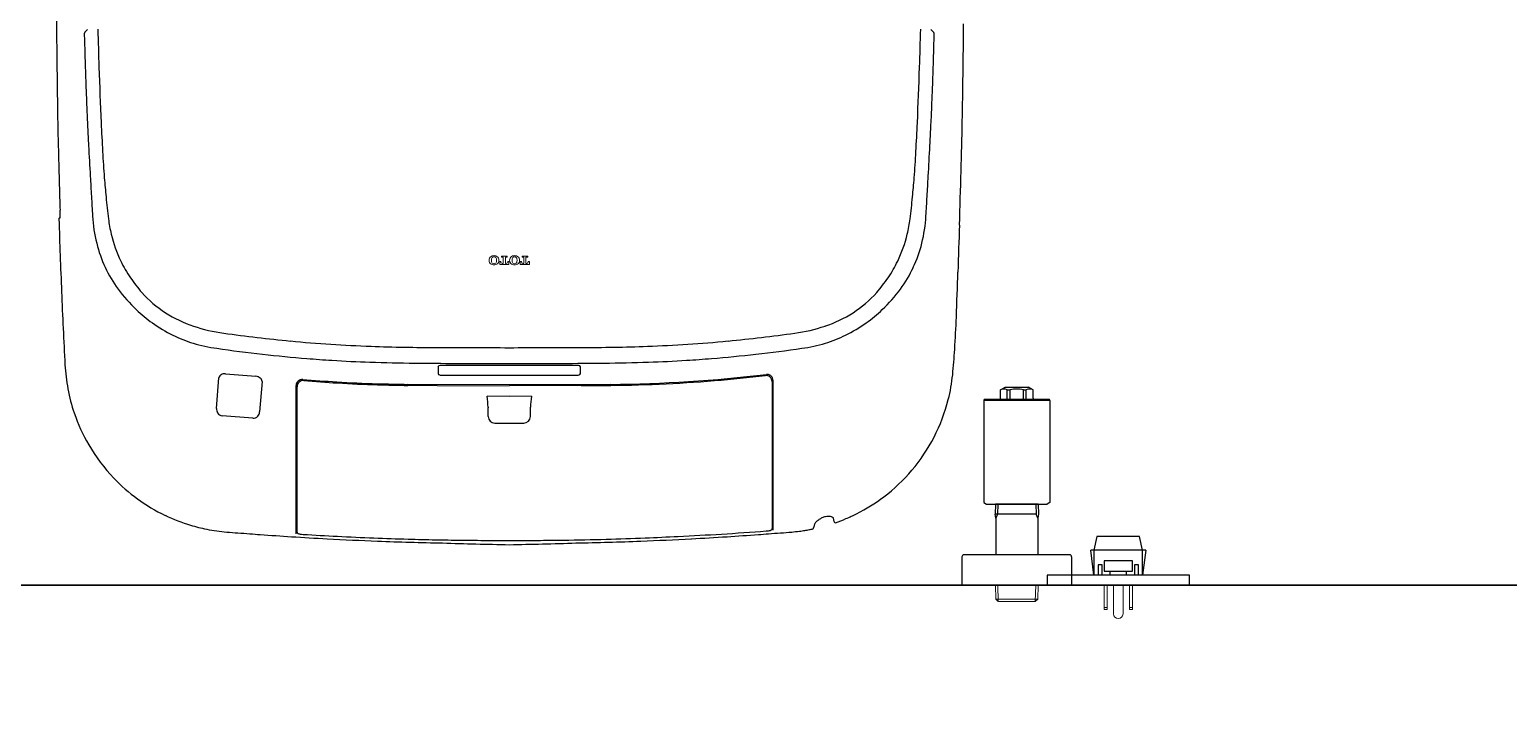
# Model space of a CAD drawing. Header units: centimetres. Extents: x -2363 to 10982, y -15317 to 6533.
# Drawn here: x -535.6 to -462.8, y 3466.3 to 3499.5 of the extents above; entities that cross this region are included whole.
import ezdxf

# ---------------------------------------------------------------- set-up
doc = ezdxf.new("R2010")
doc.units = ezdxf.units.CM
doc.header["$MEASUREMENT"] = 0
for name, color, linetype in [('00_Toilets', 4, 'Continuous'), ('00_Walls', 6, 'Continuous'), ('01_Toilets_Details', 8, 'Continuous')]:
    doc.layers.add(name, color=color, linetype=linetype)

msp = doc.modelspace()

# ---------------------------------------------------------------- linework, layer by layer
at = {"layer": '00_Toilets'}
msp.add_lwpolyline([(-315.486, 3692.15), (-405.486, 3692.149), (-405.486, 3682.157), (-565.486, 3682.157), (-565.486, 3472.157), (-315.486, 3472.157)], close=True, dxfattribs=at)
at = {"layer": '00_Walls'}
msp.add_lwpolyline([(-405.486, 3692.147), (-565.868, 3692.147), (-565.906, 3757.167), (-585.906, 3757.167), (-585.486, 3047.147), (-565.486, 3047.147), (-565.732, 3462.157), (224.514, 3462.157), (224.514, 3162.157), (234.514, 3162.157), (234.514, 3472.157), (232.374, 3870.328), (222.374, 3870.328), (223.331, 3692.162), (-305.486, 3692.157), (-315.486, 3692.157), (-315.486, 3472.157), (-565.738, 3472.157), (-565.862, 3682.157), (-405.486, 3682.157)], close=True, dxfattribs=at)
at = {"layer": '01_Toilets_Details'}
for p, q in [((-532.916, 3499.314), (-532.906, 3498.99)), ((-491.055, 3498.99), (-491.045, 3499.314)), ((-515.49, 3482.915), (-515.49, 3482.627)), ((-511.98, 3482.982), (-515.39, 3482.98)), ((-508.57, 3482.98), (-511.98, 3482.982)), ((-508.47, 3482.627), (-508.47, 3482.915)), ((-526.398, 3480.871), (-526.28, 3482.38)), ((-525.96, 3482.57), (-524.464, 3482.452)), ((-524.158, 3482.198), (-524.276, 3480.695)), ((-522.48, 3474.688), (-522.48, 3481.994)), ((-515.53, 3481.991), (-516.976, 3482.003)), ((-511.98, 3482.028), (-516.975, 3482.053)), ((-515.53, 3481.991), (-511.98, 3481.978)), ((-506.986, 3482.053), (-511.98, 3482.028)), ((-508.431, 3481.991), (-511.98, 3481.978)), ((-508.431, 3481.991), (-506.985, 3482.003)), ((-501.536, 3482.266), (-499.365, 3482.487)), ((-499.03, 3482.189), (-499.03, 3474.951)), ((-498.98, 3474.865), (-498.98, 3482.246)), ((-522.43, 3474.777), (-522.43, 3481.94)), ((-511.98, 3481.464), (-513.074, 3481.466)), ((-510.886, 3481.466), (-511.98, 3481.464)), ((-488.605, 3481.267), (-488.605, 3476.229)), ((-485.355, 3481.267), (-488.605, 3481.267)), ((-486.98, 3481.317), (-488.555, 3481.317)), ((-487.78, 3481.784), (-487.549, 3481.917)), ((-487.78, 3481.377), (-487.78, 3481.784)), ((-487.549, 3481.917), (-486.411, 3481.917)), ((-487.447, 3481.317), (-487.447, 3481.784)), ((-487.447, 3481.784), (-487.31, 3481.784)), ((-487.31, 3481.317), (-487.31, 3481.784)), ((-485.405, 3481.317), (-486.98, 3481.317)), ((-486.651, 3481.317), (-486.651, 3481.784)), ((-486.651, 3481.784), (-486.514, 3481.784)), ((-486.514, 3481.317), (-486.514, 3481.784)), ((-486.18, 3481.784), (-486.411, 3481.917)), ((-486.18, 3481.377), (-486.18, 3481.784)), ((-485.355, 3481.267), (-485.355, 3476.229)), ((-513.023, 3480.924), (-513.023, 3480.904)), ((-513.023, 3480.47), (-513.023, 3480.904)), ((-510.938, 3480.904), (-510.938, 3480.924)), ((-510.938, 3480.47), (-510.938, 3480.904)), ((-524.615, 3480.389), (-526.114, 3480.509)), ((-512.69, 3480.147), (-511.98, 3480.146)), ((-511.98, 3480.146), (-511.271, 3480.147)), ((-488.605, 3476.229), (-488.48, 3476.157)), ((-488.48, 3476.157), (-485.48, 3476.157)), ((-488.031, 3476.157), (-488.047, 3475.657)), ((-485.929, 3476.157), (-488.031, 3476.157)), ((-487.915, 3476.157), (-487.931, 3475.657)), ((-486.046, 3476.157), (-486.03, 3475.657)), ((-485.929, 3476.157), (-485.914, 3475.657)), ((-485.355, 3476.229), (-485.48, 3476.157)), ((-488.01, 3475.457), (-488.047, 3475.657)), ((-486.03, 3475.657), (-488.047, 3475.657)), ((-487.931, 3475.657), (-488.01, 3475.457)), ((-488.01, 3475.457), (-488.01, 3473.657)), ((-485.95, 3475.457), (-486.03, 3475.657)), ((-485.914, 3475.657), (-485.95, 3475.457)), ((-485.95, 3475.457), (-485.95, 3473.657)), ((-496.933, 3475.165), (-496.931, 3475.181)), ((-483.03, 3474.557), (-483.18, 3473.89)), ((-480.93, 3474.557), (-483.03, 3474.557)), ((-480.78, 3473.887), (-480.93, 3474.557)), ((-489.68, 3473.557), (-489.68, 3472.157)), ((-486.98, 3473.657), (-489.58, 3473.657)), ((-484.38, 3473.657), (-486.98, 3473.657)), ((-484.28, 3473.557), (-484.28, 3472.157)), ((-480.63, 3473.888), (-483.33, 3473.888)), ((-483.18, 3472.657), (-483.33, 3473.888)), ((-483.18, 3473.89), (-483.18, 3472.657)), ((-482.68, 3473.357), (-482.68, 3472.857)), ((-481.28, 3473.357), (-482.68, 3473.357)), ((-481.28, 3472.857), (-481.28, 3473.357)), ((-480.63, 3473.888), (-480.78, 3472.657)), ((-480.78, 3472.657), (-480.78, 3473.887)), ((-485.48, 3472.657), (-485.48, 3472.157)), ((-478.48, 3472.657), (-485.48, 3472.657)), ((-480.78, 3472.657), (-483.18, 3472.657)), ((-482.98, 3473.157), (-482.98, 3472.657)), ((-482.78, 3473.157), (-482.98, 3473.157)), ((-482.78, 3472.657), (-482.78, 3473.157)), ((-482.68, 3472.857), (-481.28, 3472.857)), ((-482.38, 3472.657), (-482.38, 3472.857)), ((-481.58, 3472.657), (-481.58, 3472.857)), ((-481.18, 3473.157), (-481.18, 3472.657)), ((-480.98, 3473.157), (-481.18, 3473.157)), ((-480.98, 3472.657), (-480.98, 3473.157)), ((-478.48, 3472.157), (-478.48, 3472.657)), ((-489.68, 3472.157), (-486.98, 3472.157)), ((-486.98, 3472.157), (-484.28, 3472.157))]:
    msp.add_line(p, q, dxfattribs=at)
at = {"layer": '01_Toilets_Details', "lineweight": 0}
for p, q in [((-512.452, 3487.958), (-512.452, 3488.115)), ((-512.452, 3488.115), (-512.396, 3488.115)), ((-511.998, 3487.958), (-512.452, 3487.958)), ((-512.396, 3488.115), (-512.396, 3488.098)), ((-512.085, 3488.377), (-512.364, 3488.377)), ((-512.364, 3488.377), (-512.364, 3488.324)), ((-512.305, 3488.324), (-512.364, 3488.324)), ((-512.321, 3488.01), (-512.277, 3488.01)), ((-512.277, 3488.01), (-512.277, 3488.296)), ((-512.172, 3488.296), (-512.172, 3488.01)), ((-512.172, 3488.01), (-512.129, 3488.01)), ((-512.085, 3488.324), (-512.144, 3488.324)), ((-512.085, 3488.324), (-512.085, 3488.377)), ((-512.054, 3488.115), (-511.998, 3488.115)), ((-512.054, 3488.098), (-512.054, 3488.115)), ((-511.998, 3488.115), (-511.998, 3487.958)), ((-511.439, 3487.958), (-511.439, 3488.115)), ((-511.439, 3488.115), (-511.384, 3488.115)), ((-510.986, 3487.958), (-511.439, 3487.958)), ((-511.384, 3488.115), (-511.384, 3488.098)), ((-511.073, 3488.377), (-511.352, 3488.377)), ((-511.352, 3488.377), (-511.352, 3488.324)), ((-511.293, 3488.324), (-511.352, 3488.324)), ((-511.308, 3488.01), (-511.265, 3488.01)), ((-511.265, 3488.01), (-511.265, 3488.296)), ((-511.16, 3488.296), (-511.16, 3488.01)), ((-511.16, 3488.01), (-511.117, 3488.01)), ((-511.073, 3488.324), (-511.132, 3488.324)), ((-511.073, 3488.324), (-511.073, 3488.377)), ((-511.042, 3488.115), (-510.986, 3488.115)), ((-511.042, 3488.098), (-511.042, 3488.115)), ((-510.986, 3488.115), (-510.986, 3487.958)), ((-488.01, 3471.477), (-488.031, 3472.157)), ((-487.89, 3471.357), (-487.915, 3472.157)), ((-486.071, 3471.357), (-486.046, 3472.157)), ((-485.951, 3471.477), (-485.929, 3472.157)), ((-482.68, 3470.961), (-482.68, 3472.157)), ((-482.53, 3472.157), (-482.53, 3470.961)), ((-482.213, 3472.157), (-482.213, 3470.75)), ((-481.748, 3470.75), (-481.748, 3472.157)), ((-481.43, 3470.961), (-481.43, 3472.157)), ((-481.28, 3472.157), (-481.28, 3470.961)), ((-487.89, 3471.357), (-488.01, 3471.477)), ((-485.951, 3471.477), (-488.01, 3471.477)), ((-486.074, 3471.357), (-487.887, 3471.357)), ((-486.071, 3471.357), (-485.951, 3471.477)), ((-482.68, 3471.057), (-482.53, 3471.057)), ((-481.28, 3471.057), (-481.43, 3471.057)), ((-482.53, 3470.961), (-482.68, 3470.961)), ((-481.28, 3470.961), (-481.43, 3470.961))]:
    msp.add_line(p, q, dxfattribs=at)
at = {"layer": '01_Toilets_Details'}
for centre, radius, start, end in [((815.572, 3512.873), 1349.92, 180.538813, 180.622075), ((-532.519, 3499.149), 0.445, 132.45571, 138.69242), ((-531.967, 3498.572), 1.243, 131.0901, 133.2678), ((-532.464, 3499.108), 0.513, 124.4453, 128.64613), ((-2.823, 3515.121), 529.655, 181.68442, 181.88771), ((-1021.138, 3515.121), 529.655, 358.11229, 358.31558), ((-491.497, 3499.108), 0.513, 51.35387, 55.5547), ((-491.994, 3498.572), 1.243, 46.7322, 48.9099), ((-491.442, 3499.149), 0.445, 41.30758, 47.54429), ((-869.309, 3502.928), 379.723, 359.15393, 359.52908), ((-532.769, 3499.321), 0.147, 174.13598, 182.58669), ((-532.872, 3499.331), 0.0437, 152.43951, 173.52826), ((-532.684, 3499.253), 0.247, 151.53768, 156.63313), ((-8.658, 3514.504), 524.477, 181.6951, 181.80323), ((-532.562, 3499.203), 0.379, 146.72726, 153.63111), ((-532.632, 3499.248), 0.295, 138.68551, 146.68756), ((-491.329, 3499.248), 0.295, 33.31244, 41.31449), ((-1015.303, 3514.504), 524.477, 358.19677, 358.3049), ((-491.399, 3499.203), 0.379, 26.36889, 33.27274), ((-491.277, 3499.253), 0.247, 23.36687, 28.46232), ((-491.089, 3499.331), 0.0437, 6.47174, 27.56049), ((-491.192, 3499.321), 0.147, 357.41331, 5.86402), ((-81.732, 3503.226), 452.564, 180.63418, 180.94904), ((-303.422, 3505.098), 229.564, 181.77165, 182.10445), ((-346.4, 3503.516), 185.882, 181.80108, 182.64408), ((-677.561, 3503.516), 185.882, 357.35592, 358.19892), ((-720.539, 3505.098), 229.564, 357.89555, 358.22835), ((-973.908, 3504.297), 484.331, 358.90109, 359.17473), ((-371.108, 3502.586), 161.831, 182.09588, 182.43647), ((-652.852, 3502.586), 161.831, 357.56353, 357.90412), ((-205.254, 3501.41), 329.03, 180.98914, 181.36792), ((-349.943, 3503.515), 183.016, 182.44536, 182.75561), ((-674.017, 3503.515), 183.016, 357.24439, 357.55464), ((-314.473, 3505.25), 218.529, 182.76273, 182.99799), ((-404.529, 3500.814), 127.69, 182.63631, 183.27352), ((-619.431, 3500.814), 127.69, 356.72648, 357.36369), ((-709.488, 3505.25), 218.529, 357.00201, 357.23727), ((-788.098, 3500.592), 298.484, 358.45727, 358.92816), ((-100.146, 3516.917), 433.173, 183.05639, 183.25714), ((-923.815, 3516.917), 433.173, 356.74286, 356.94361), ((-174.935, 3502.097), 359.356, 181.36203, 181.55836), ((-477.769, 3496.374), 54.317, 183.00881, 184.38015), ((-546.192, 3496.374), 54.317, 355.61985, 356.99119), ((-112.433, 3503.785), 421.881, 181.55673, 181.72107), ((-308.511, 3504.644), 224.448, 183.15141, 183.40629), ((-478.069, 3496.556), 54.032, 184.59723, 185.59829), ((-545.892, 3496.556), 54.032, 354.40171, 355.40277), ((-715.45, 3504.644), 224.448, 356.59371, 356.84859), ((-995.18, 3506.921), 505.662, 358.07135, 358.37211), ((887.255, 3533.312), 1422.005, 181.700497, 181.719554), ((-476.912, 3494.009), 55.715, 182.77853, 183.76196), ((-508.725, 3493.313), 23.207, 185.0135, 187.69822), ((-515.235, 3493.313), 23.207, 352.30178, 354.9865), ((-547.049, 3494.009), 55.715, 356.23804, 357.22147), ((-534.115, 3490.198), 0.05, 85.47543, 181.86533), ((-3.674, 3507.839), 530.784, 181.90473, 182.29179), ((-534.683, 3490.308), 0.575, 354.01281, 359.25612), ((-546.158, 3490.279), 12.054, 0.70634, 1.72403), ((-536.04, 3490.405), 1.935, 356.90311, 0.65824), ((-525.265, 3490.761), 7.254, 183.22032, 194.00141), ((-524.615, 3491.109), 7.166, 187.25118, 193.35207), ((-499.346, 3491.109), 7.166, 346.64793, 352.74882), ((-498.696, 3490.761), 7.254, 345.99859, 356.77968), ((-525.11, 3491.016), 6.662, 193.55195, 205.6652), ((-498.851, 3491.016), 6.662, 334.3348, 346.44805), ((291.96, 3462.72), 782.237, 178.008551, 178.178114), ((-525.859, 3490.623), 6.644, 194.08661, 204.92214), ((-498.102, 3490.623), 6.644, 335.07786, 345.91339), ((-525.885, 3490.613), 6.617, 204.94105, 215.80238), ((-525.386, 3490.857), 6.345, 205.45626, 214.03586), ((-498.575, 3490.857), 6.345, 325.96414, 334.54374), ((-498.076, 3490.613), 6.617, 324.19762, 335.05895), ((-520.393, 3494.684), 12.63, 215.74406, 219.91272), ((-503.568, 3494.684), 12.63, 320.08728, 324.25594), ((-670.581, 3492.647), 180.77, 357.69371, 358.39668), ((-240.753, 3498.466), 293.52, 182.31419, 183.0185), ((-524.739, 3491.632), 8.143, 216.89824, 226.39219), ((-525.716, 3490.512), 5.874, 222.01787, 251.97745), ((-498.245, 3490.512), 5.874, 288.02255, 317.98213), ((-499.222, 3491.632), 8.143, 313.60781, 323.10176), ((-525.408, 3490.938), 7.18, 226.43645, 234.67381), ((-498.553, 3490.938), 7.18, 305.32619, 313.56355), ((-525.261, 3491.138), 7.427, 234.64148, 243.71137), ((-525.209, 3491.537), 7.007, 250.6237, 263.16411), ((-498.752, 3491.537), 7.007, 276.83589, 289.3763), ((-498.7, 3491.138), 7.427, 296.28863, 305.35852), ((-552.771, 3487.809), 62.861, 356.32457, 357.77845), ((-525.524, 3490.622), 6.848, 243.77325, 252.77285), ((-516.056, 3554.983), 71.109, 261.92655, 264.59305), ((-516.423, 3550.487), 66.598, 264.543, 267.96562), ((-507.538, 3550.487), 66.598, 272.03438, 275.457), ((-507.905, 3554.983), 71.109, 275.40695, 278.07345), ((-498.437, 3490.622), 6.848, 287.22715, 296.22675), ((-525.121, 3492.494), 8.757, 253.87781, 261.66332), ((-516.153, 3554.611), 71.518, 261.77048, 263.59493), ((-516.222, 3554.247), 71.149, 263.61739, 265.3856), ((-515.412, 3579.701), 95.83, 267.98139, 269.94678), ((-509.606, 5007.231), 1523.371, 269.778293, 269.910703), ((-514.355, 5007.231), 1523.371, 270.089297, 270.221707), ((-508.549, 3579.701), 95.83, 270.05322, 272.01861), ((-507.739, 3554.247), 71.149, 274.6144, 276.38261), ((-507.808, 3554.611), 71.518, 276.40507, 278.22952), ((-498.84, 3492.494), 8.757, 278.33668, 286.12219), ((-514.878, 3485.122), 24.875, 354.0184, 356.90599), ((-518.659, 3484.257), 15.258, 184.68929, 189.15425), ((-516.392, 3551.951), 68.847, 265.37271, 266.40097), ((-516.561, 3549.448), 66.338, 266.41081, 268.02963), ((-515.483, 3586.339), 103.245, 268.13592, 269.35688), ((-514.251, 3702.589), 219.501, 269.37574, 269.91293), ((-515.4, 3482.884), 0.0958, 84.54392, 161.43275), ((-503.792, 7290.347), 3807.274, 269.837588, 269.876772), ((-520.169, 7290.347), 3807.274, 270.123228, 270.162412), ((-509.71, 3702.589), 219.501, 270.08707, 270.62426), ((-508.561, 3482.884), 0.0958, 18.56725, 95.45608), ((-508.478, 3586.339), 103.245, 270.64312, 271.86408), ((-507.4, 3549.448), 66.338, 271.97037, 273.58919), ((-507.569, 3551.951), 68.847, 273.59903, 274.62729), ((-526.092, 3482.358), 0.189, 114.45476, 173.36195), ((-526.002, 3482.212), 0.36, 83.30972, 117.91094), ((-524.512, 3481.992), 0.462, 54.19928, 84.08684), ((-524.354, 3482.207), 0.195, 357.31179, 54.9635), ((-522.18, 3481.994), 0.3, 85.36735, 179.89834), ((-522.13, 3481.94), 0.3, 85.32194, 179.98715), ((-508.349, 3667.926), 186.145, 265.74638, 266.26428), ((-508.634, 3664.842), 183.099, 265.78047, 266.30359), ((-517.014, 3537.113), 55.046, 266.39317, 268.46449), ((-516.788, 3542.076), 60.064, 266.51577, 268.39326), ((-514.832, 3613.046), 131.01, 268.40029, 269.06261), ((-514.557, 3625.877), 143.894, 268.44103, 269.03697), ((-515.383, 3482.62), 0.107, 176.69905, 271.44288), ((-510.176, 6068.951), 2586.443, 269.884705, 269.906137), ((-512.275, 4795.295), 1312.786, 269.906688, 269.954686), ((-511.303, 6556.048), 3073.538, 269.962523, 269.987369), ((-512.658, 6556.048), 3073.538, 270.012631, 270.037477), ((-511.686, 4795.295), 1312.786, 270.045314, 270.093312), ((-513.785, 6068.951), 2586.443, 270.093863, 270.115295), ((-508.578, 3482.62), 0.107, 268.55712, 3.30095), ((-507.737, 3554.064), 72.015, 270.59803, 276.71568), ((-507.901, 3557.666), 75.668, 270.69342, 274.82487), ((-499.334, 3482.178), 0.311, 51.34634, 95.84281), ((-499.282, 3482.241), 0.304, 53.51327, 96.38347), ((-499.344, 3482.183), 0.314, 1.17541, 49.32709), ((-499.273, 3482.252), 0.29, 23.58074, 53.60788), ((-499.579, 3482.18), 0.602, 6.25244, 18.21145), ((-498.247, 3483.334), 8.148, 345.57671, 354.33557), ((-525.505, 3483.372), 8.361, 190.62978, 199.03587), ((-518.736, 3480.651), 5.72, 2.73471, 8.19058), ((-505.225, 3480.651), 5.72, 171.80942, 177.26529), ((-498.717, 3483.421), 8.625, 332.67105, 345.79307), ((-488.555, 3481.267), 0.05, 90, 180), ((-487.84, 3481.377), 0.06, 270, 0), ((-487.614, 3481.466), 0.359, 62.29186, 117.70814), ((-486.98, 3480.483), 1.342, 75.7777, 104.2223), ((-486.347, 3481.466), 0.359, 62.29195, 117.70805), ((-486.12, 3481.377), 0.06, 180, 270), ((-485.405, 3481.267), 0.05, 0, 90), ((-525.329, 3483.376), 8.529, 198.68035, 210.2396), ((-526.039, 3480.838), 0.361, 174.64089, 212.14808), ((-526.091, 3480.811), 0.302, 213.02966, 265.49748), ((-524.641, 3480.73), 0.367, 318.84284, 354.49833), ((-524.591, 3480.694), 0.306, 265.44696, 317.8411), ((-512.687, 3480.482), 0.336, 182.11223, 269.49666), ((-511.273, 3480.482), 0.336, 270.50334, 357.88777), ((-525.129, 3483.478), 8.753, 210.1575, 223.66545), ((-498.813, 3483.463), 8.73, 319.78153, 332.71592), ((-498.808, 3483.478), 8.736, 307.19297, 319.69014), ((-525.173, 3483.458), 8.707, 223.77067, 233.98842), ((-525.193, 3483.416), 8.662, 233.93366, 244.42537), ((-498.836, 3483.518), 8.784, 296.82478, 307.17652), ((-525.16, 3483.504), 8.755, 244.47948, 253.29889), ((-496.111, 3474.507), 1.076, 120.31507, 124.72369), ((-496.319, 3474.853), 0.672, 112.64588, 119.83123), ((-493.681, 3468.641), 7.421, 112.28002, 112.9798), ((-496.29, 3474.941), 0.603, 100.07354, 109.83708), ((-496.25, 3474.788), 0.76, 92.25756, 101.01076), ((-496.264, 3474.988), 0.56, 79.1949, 91.62979), ((-496.235, 3475.162), 0.384, 64.70734, 78.5823), ((-496.157, 3475.339), 0.191, 48.04372, 63.0233), ((-495.904, 3475.491), 0.126, 180.6092, 199.7992), ((-484.015, 3478.638), 12.424, 194.87991, 195.134), ((-504.656, 3498.5), 24.851, 290.60832, 291.88347), ((-498.252, 3482.36), 7.487, 292.44257, 296.83794), ((-525.158, 3483.501), 8.753, 253.27717, 258.62899), ((-525.189, 3483.369), 8.617, 258.656, 265.31739), ((-429.896, 4730.61), 1259.494, 265.628795, 265.653592), ((-489.163, 3950.037), 476.673, 265.64633, 265.71799), ((-502.039, 3777.688), 303.844, 265.71266, 265.80745), ((-522.342, 3474.782), 0.0889, 183.60036, 205.82178), ((-522.359, 3474.775), 0.0701, 206.21196, 239.28796), ((-522.308, 3474.853), 0.164, 237.98839, 254.20375), ((-522.202, 3475.199), 0.525, 253.29927, 261.22205), ((-508.108, 3586.037), 111.549, 273.38051, 274.51743), ((-521.921, 3777.688), 303.844, 274.19255, 274.28734), ((-499.492, 3477.221), 2.392, 274.06243, 276.89599), ((-534.798, 3950.037), 476.673, 274.28201, 274.35367), ((-499.303, 3475.588), 0.749, 277.59392, 284.54685), ((-499.158, 3475.02), 0.162, 285.07624, 300.52909), ((-499.126, 3474.97), 0.103, 299.59662, 321.78034), ((-499.104, 3474.95), 0.0734, 323.30026, 0.9775), ((-594.065, 4730.61), 1259.494, 274.346408, 274.371205), ((-500.288, 3497.53), 22.857, 275.57309, 276.54042), ((-498.511, 3481.595), 6.824, 276.9491, 279.18217), ((-498.884, 3483.845), 9.105, 279.24168, 280.71207), ((-504.363, 3513.234), 39, 280.59639, 280.84348), ((-497.036, 3474.979), 0.0495, 281.18955, 0.41088), ((-498.79, 3475.629), 1.917, 340.18299, 341.53965), ((-497.883, 3475.318), 0.958, 342.03087, 345.05691), ((-498.917, 3475.605), 2.032, 344.75692, 346.03435), ((-502.476, 3476.504), 5.702, 345.89128, 346.4182), ((-496.841, 3475.154), 0.0947, 149.24594, 163.12955), ((-496.56, 3474.958), 0.437, 138.788, 145.98359), ((-496.331, 3474.769), 0.733, 132.38951, 139.45986), ((-496.221, 3474.65), 0.895, 124.1524, 132.50781), ((-494.042, 3475.929), 2.038, 195.19959, 196.82911), ((-495.193, 3475.591), 0.839, 197.44755, 201.22318), ((-495.874, 3475.297), 0.101, 185.74086, 197.00688), ((-495.924, 3475.287), 0.05, 202.78609, 287.73333), ((-511.828, 3642.131), 167.934, 265.75692, 266.28579), ((-513.214, 3621.374), 147.131, 266.30073, 266.98629), ((-522.049, 3476.165), 1.503, 261.09224, 266.77804), ((-498.614, 3887.353), 413.358, 266.73827, 266.97277), ((-511.78, 3650.248), 176.041, 267.01435, 267.82377), ((-513.245, 3614.83), 140.444, 267.06171, 267.79569), ((-511.993, 3646.531), 172.169, 267.78514, 268.34627), ((-512.314, 3631.546), 157.332, 267.75937, 268.92412), ((-512.277, 3635.599), 161.234, 268.33522, 268.81916), ((-512.753, 3613.796), 139.425, 268.82987, 269.32982), ((-505.586, 3786.886), 312.795, 268.22622, 268.82857), ((-512.225, 3660.977), 186.61, 269.33725, 269.7476), ((-508.982, 4336.369), 862.009, 269.729819, 269.800736), ((-513.259, 3981.715), 507.352, 270.14439, 270.31869), ((-518.375, 3786.886), 312.795, 271.17143, 271.77378), ((-511.407, 3620.065), 145.697, 270.38161, 270.82605), ((-511.552, 3629.979), 155.612, 270.82661, 271.59891), ((-511.647, 3631.546), 157.332, 271.07588, 272.24063), ((-511.987, 3647.652), 173.29, 271.57973, 272.2187), ((-512.181, 3650.248), 176.041, 272.17623, 272.98565), ((-510.774, 3615.129), 140.744, 272.23765, 272.89792), ((-515.589, 3709.417), 235.156, 272.90823, 273.42745), ((-510.747, 3621.374), 147.131, 273.01371, 273.69927), ((-512.133, 3642.131), 167.934, 273.71421, 274.24308), ((-489.58, 3473.557), 0.1, 90, 180), ((-484.38, 3473.557), 0.1, 0, 90)]:
    msp.add_arc(centre, radius, start, end, dxfattribs=at)
at = {"layer": '01_Toilets_Details', "lineweight": 0}
for centre, radius, start, end in [((-512.696, 3488.167), 0.279, 168.73815, 191.26185), ((-512.766, 3488.181), 0.208, 106.47959, 168.73815), ((-512.766, 3488.153), 0.208, 191.26185, 253.52041), ((-512.486, 3488.167), 0.37, 169.06186, 190.93814), ((-512.724, 3488.213), 0.128, 136.24897, 169.06186), ((-512.724, 3488.121), 0.128, 190.93814, 223.75103), ((-512.731, 3488.063), 0.332, 73.52041, 106.47959), ((-512.731, 3488.272), 0.332, 253.52041, 286.47959), ((-512.731, 3488.22), 0.119, 43.75103, 136.24897), ((-512.731, 3488.115), 0.119, 223.75103, 316.24897), ((-512.737, 3488.213), 0.128, 10.93814, 43.75103), ((-512.737, 3488.121), 0.128, 316.24897, 349.06186), ((-512.696, 3488.181), 0.208, 11.26185, 73.52041), ((-512.696, 3488.153), 0.208, 286.47959, 348.73815), ((-512.975, 3488.167), 0.37, 349.06186, 10.93814), ((-512.766, 3488.167), 0.279, 348.73815, 11.26185), ((-512.294, 3488.098), 0.101, 180, 213.74899), ((-512.321, 3488.08), 0.0698, 213.74899, 270), ((-512.305, 3488.296), 0.0279, 0, 90), ((-512.144, 3488.296), 0.0279, 90, 180), ((-512.129, 3488.08), 0.0698, 270, 326.25101), ((-512.155, 3488.098), 0.101, 326.25101, 0), ((-511.684, 3488.167), 0.279, 168.73815, 191.26185), ((-511.754, 3488.181), 0.208, 106.47959, 168.73815), ((-511.754, 3488.153), 0.208, 191.26185, 253.52041), ((-511.474, 3488.167), 0.37, 169.06186, 190.93814), ((-511.712, 3488.213), 0.128, 136.24897, 169.06186), ((-511.712, 3488.121), 0.128, 190.93814, 223.75103), ((-511.719, 3488.063), 0.332, 73.52041, 106.47959), ((-511.719, 3488.272), 0.332, 253.52041, 286.47959), ((-511.719, 3488.22), 0.119, 43.75103, 136.24897), ((-511.719, 3488.115), 0.119, 223.75103, 316.24897), ((-511.725, 3488.213), 0.128, 10.93814, 43.75103), ((-511.725, 3488.121), 0.128, 316.24897, 349.06186), ((-511.684, 3488.181), 0.208, 11.26185, 73.52041), ((-511.684, 3488.153), 0.208, 286.47959, 348.73815), ((-511.963, 3488.167), 0.37, 349.06186, 10.93814), ((-511.754, 3488.167), 0.279, 348.73815, 11.26185), ((-511.282, 3488.098), 0.101, 180, 213.74899), ((-511.308, 3488.08), 0.0698, 213.74899, 270), ((-511.293, 3488.296), 0.0279, 0, 90), ((-511.132, 3488.296), 0.0279, 90, 180), ((-511.117, 3488.08), 0.0698, 270, 326.25101), ((-511.143, 3488.098), 0.101, 326.25101, 0), ((-481.98, 3470.75), 0.233, 180, 270), ((-481.98, 3470.75), 0.233, 270, 0)]:
    msp.add_arc(centre, radius, start, end, dxfattribs=at)

doc.saveas('drawing.dxf')
